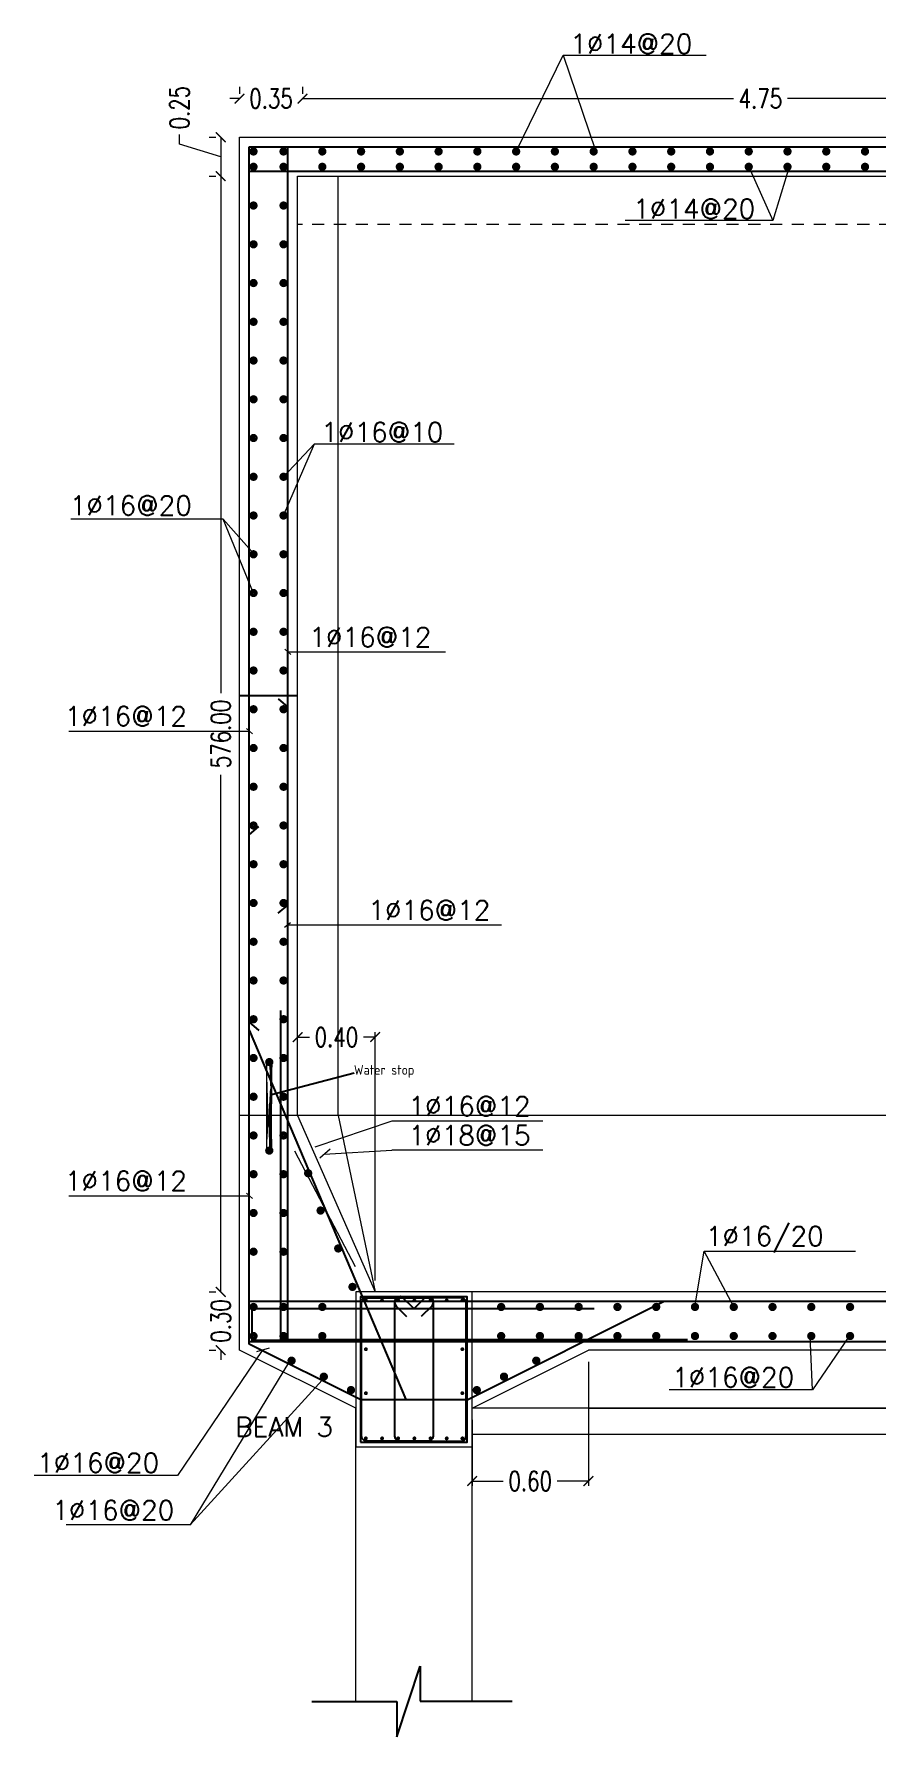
# Model space of a CAD drawing. Extents: x 166525 to 167198, y 178739 to 179747.
# Drawn here: x 166616.07 to 166624.77, y 179194.8 to 179212.38 of the extents above; entities that cross this region are included whole.
import ezdxf

# ---------------------------------------------------------------- set-up
doc = ezdxf.new("R2010")
doc.units = 0
doc.header["$MEASUREMENT"] = 0
for name, pattern in [('AUSGEZOGEN', [0]), ('CENTER', [2, 1.25, -0.25, 0.25, -0.25]), ('HIDDEN2', [0.1875, 0.125, -0.0625])]:
    doc.linetypes.add(name, pattern=pattern)
doc.layers.get('0').update_dxf_attribs({"linetype": 'CONTINUOUS'})
doc.layers.get('DEFPOINTS').update_dxf_attribs({"linetype": 'CONTINUOUS'})
for name, color, linetype, lineweight in [('BEAM', 6, 'CONTINUOUS', 13), ('hah', 41, 'CONTINUOUS', 9), ('LINE', 8, 'CONTINUOUS', 9)]:
    doc.layers.add(name, color=color, linetype=linetype, lineweight=lineweight)
for name, color, linetype in [('BEAM-DIM', 4, 'CONTINUOUS'), ('BEAM-REIN', 2, 'CONTINUOUS'), ('EBENE0', 7, 'AUSGEZOGEN'), ('FRAM-REIN', 2, 'CONTINUOUS'), ('LAYER40', 7, 'AUSGEZOGEN'), ('outdim', 42, 'CONTINUOUS'), ('REBARS', 2, 'CONTINUOUS'), ('TEXTE', 7, 'AUSGEZOGEN')]:
    doc.layers.add(name, color=color, linetype=linetype)
doc.styles.add('DIM', font='simplex.shx', dxfattribs={"width": 0.75})
doc.styles.add('ISO8', font='iso8')
doc.styles.add('ROMANS', font='romans.shx')
doc.dimstyles.new('MUTASIM', dxfattribs={"dimscale": 0.9995, "dimtxt": 0.2, "dimasz": 0.1, "dimexe": 0.05, "dimexo": 0.12, "dimgap": 0.05, "dimtad": 0, "dimzin": 0, "dimdsep": 46, "dimtxsty": 'DIM', "dimblk": 'ARCHTICK', "dimcen": 0.09, "dimclrd": 35, "dimclre": 33, "dimclrt": 256, "dimazin": 0, "dimtfac": 1, "dimtofl": 0, "dimtmove": 1, "dimatfit": 3, "dimfxl": 0.18, "dimtolj": 1, "dimtzin": 0, "dimlwd": 13, "dimlwe": 9, "dimarcsym": 0})

# ---------------------------------------------------------------- blocks, each defined once
blk = doc.blocks.new('new block')
at = {"layer": 'FRAM-REIN', "const_width": 8.4}
blk.add_lwpolyline([(-3.4, 2.5, -1), (3.4, -2.5, -1)], format="xyb", close=True, dxfattribs=at)
blk = doc.blocks.new('_ARCHTICK')
at = {"color": 0, "linetype": 'ByBlock', "const_width": 0.15}
blk.add_lwpolyline([(-0.5, -0.5), (0.5, 0.5)], dxfattribs=at)
blk = doc.blocks.new('*D1009')
at = {"layer": 'BEAM', "color": 33, "lineweight": 9, "transparency": 16777216}
for p, q in [((166618.79, 179201.33), (166618.79, 179202.071)), ((166619.59, 179199.51), (166619.59, 179202.071))]:
    blk.add_line(p, q, dxfattribs=at)
at = {"layer": 'BEAM', "color": 35, "lineweight": 13, "transparency": 16777216}
for p, q in [((166618.79, 179202.021), (166618.911, 179202.021)), ((166619.59, 179202.021), (166619.468, 179202.021))]:
    blk.add_line(p, q, dxfattribs=at)
at = {"layer": 'DEFPOINTS', "color": 0, "transparency": 16777216}
for p in [(166619.59, 179202.021), (166618.79, 179201.21), (166619.59, 179199.39)]:
    blk.add_point(p, dxfattribs=at)
at = {"layer": 'BEAM', "color": 35, "lineweight": 13, "transparency": 16777216, "xscale": 0.09995000000000001, "yscale": 0.09995000000000001, "zscale": 0.09995000000000001, "rotation": 180}
blk.add_blockref('_ARCHTICK', (166618.79, 179202.021), dxfattribs=at)
at = {"layer": 'BEAM', "color": 35, "lineweight": 13, "transparency": 16777216, "xscale": 0.09995000000000001, "yscale": 0.09995000000000001, "zscale": 0.09995000000000001}
blk.add_blockref('_ARCHTICK', (166619.59, 179202.021), dxfattribs=at)
at = {"layer": 'BEAM', "transparency": 16777216, "insert": (166619.19, 179202.021), "char_height": 0.1999, "attachment_point": 5, "style": 'DIM'}
blk.add_mtext('\\A1;0.40', dxfattribs=at)
blk = doc.blocks.new('*D1010')
at = {"layer": 'BEAM', "color": 33, "lineweight": 9, "transparency": 16777216}
for p, q in [((166617.876, 179210.91), (166617.946, 179210.91)), ((166617.876, 179199.39), (166617.946, 179199.39))]:
    blk.add_line(p, q, dxfattribs=at)
at = {"layer": 'BEAM', "color": 35, "lineweight": 13, "transparency": 16777216}
for p, q in [((166617.996, 179210.91), (166617.996, 179205.571)), ((166617.996, 179199.39), (166617.996, 179204.729))]:
    blk.add_line(p, q, dxfattribs=at)
at = {"layer": 'DEFPOINTS', "color": 0, "transparency": 16777216}
for p in [(166617.996, 179210.91), (166617.996, 179199.39), (166617.996, 179199.39)]:
    blk.add_point(p, dxfattribs=at)
at = {"layer": 'BEAM', "color": 35, "lineweight": 13, "transparency": 16777216, "xscale": 0.09995000000000001, "yscale": 0.09995000000000001, "zscale": 0.09995000000000001}
for p, rotation in [((166617.996, 179210.91), 90), ((166617.996, 179199.39), 270)]:
    blk.add_blockref('_ARCHTICK', p, dxfattribs=dict(at, rotation=rotation))
at = {"layer": 'BEAM', "transparency": 16777216, "insert": (166617.996, 179205.15), "char_height": 0.1999, "attachment_point": 5, "rotation": 90, "style": 'DIM'}
blk.add_mtext('\\A1;576.00', dxfattribs=at)
blk = doc.blocks.new('*D1011')
at = {"layer": 'BEAM', "color": 35, "lineweight": 13, "transparency": 16777216}
for p, q in [((166617.571, 179211.238), (166617.571, 179211.338)), ((166617.996, 179211.31), (166617.996, 179210.91)), ((166617.996, 179211.11), (166617.571, 179211.238))]:
    blk.add_line(p, q, dxfattribs=at)
at = {"layer": 'BEAM', "color": 33, "lineweight": 9, "transparency": 16777216}
for p, q in [((166617.876, 179211.31), (166617.946, 179211.31)), ((166617.876, 179210.91), (166617.946, 179210.91))]:
    blk.add_line(p, q, dxfattribs=at)
at = {"layer": 'DEFPOINTS', "color": 0, "transparency": 16777216}
for p in [(166617.996, 179211.31), (166617.996, 179210.91), (166617.996, 179210.91)]:
    blk.add_point(p, dxfattribs=at)
at = {"layer": 'BEAM', "color": 35, "lineweight": 13, "transparency": 16777216, "xscale": 0.09995000000000001, "yscale": 0.09995000000000001, "zscale": 0.09995000000000001}
for p, rotation in [((166617.996, 179211.31), 90), ((166617.996, 179210.91), 270)]:
    blk.add_blockref('_ARCHTICK', p, dxfattribs=dict(at, rotation=rotation))
at = {"layer": 'BEAM', "transparency": 16777216, "insert": (166617.571, 179211.616), "char_height": 0.1999, "attachment_point": 5, "rotation": 90, "style": 'DIM'}
blk.add_mtext('\\A1;0.25', dxfattribs=at)
blk = doc.blocks.new('*D1012')
at = {"layer": 'BEAM', "color": 33, "lineweight": 9, "transparency": 16777216}
for p, q in [((166617.876, 179199.39), (166617.946, 179199.39)), ((166617.876, 179198.79), (166617.946, 179198.79))]:
    blk.add_line(p, q, dxfattribs=at)
at = {"layer": 'BEAM', "color": 35, "lineweight": 13, "transparency": 16777216}
for p, q in [((166617.996, 179199.39), (166617.996, 179199.49)), ((166617.996, 179198.79), (166617.996, 179198.69))]:
    blk.add_line(p, q, dxfattribs=at)
at = {"layer": 'DEFPOINTS', "color": 0, "transparency": 16777216}
for p in [(166617.996, 179199.39), (166617.996, 179198.79), (166617.996, 179198.79)]:
    blk.add_point(p, dxfattribs=at)
at = {"layer": 'BEAM', "color": 35, "lineweight": 13, "transparency": 16777216, "xscale": 0.09995000000000001, "yscale": 0.09995000000000001, "zscale": 0.09995000000000001}
for p, rotation in [((166617.996, 179199.39), 270), ((166617.996, 179198.79), 90)]:
    blk.add_blockref('_ARCHTICK', p, dxfattribs=dict(at, rotation=rotation))
at = {"layer": 'BEAM', "transparency": 16777216, "insert": (166617.996, 179199.09), "char_height": 0.1999, "attachment_point": 5, "rotation": 90, "style": 'DIM'}
blk.add_mtext('\\A1;0.30', dxfattribs=at)
blk = doc.blocks.new('*D1020')
at = {"layer": 'BEAM', "color": 33, "lineweight": 9, "transparency": 16777216}
for p, q in [((166618.19, 179211.83), (166618.19, 179211.76)), ((166618.84, 179211.83), (166618.84, 179211.76))]:
    blk.add_line(p, q, dxfattribs=at)
at = {"layer": 'BEAM', "color": 35, "lineweight": 13, "transparency": 16777216}
for p, q in [((166618.19, 179211.71), (166618.09, 179211.71)), ((166618.84, 179211.71), (166618.94, 179211.71))]:
    blk.add_line(p, q, dxfattribs=at)
at = {"layer": 'DEFPOINTS', "color": 0, "transparency": 16777216}
for p in [(166618.19, 179211.71), (166618.84, 179211.71), (166618.84, 179211.71)]:
    blk.add_point(p, dxfattribs=at)
at = {"layer": 'BEAM', "color": 35, "lineweight": 13, "transparency": 16777216, "xscale": 0.09995000000000001, "yscale": 0.09995000000000001, "zscale": 0.09995000000000001}
blk.add_blockref('_ARCHTICK', (166618.19, 179211.71), dxfattribs=at)
at = {"layer": 'BEAM', "color": 35, "lineweight": 13, "transparency": 16777216, "xscale": 0.09995000000000001, "yscale": 0.09995000000000001, "zscale": 0.09995000000000001, "rotation": 180}
blk.add_blockref('_ARCHTICK', (166618.84, 179211.71), dxfattribs=at)
at = {"layer": 'BEAM', "transparency": 16777216, "insert": (166618.515, 179211.71), "char_height": 0.1999, "attachment_point": 5, "style": 'DIM'}
blk.add_mtext('\\A1;0.35', dxfattribs=at)
blk = doc.blocks.new('*D1021')
at = {"layer": 'BEAM', "color": 33, "lineweight": 9, "transparency": 16777216}
for p, q in [((166618.84, 179211.83), (166618.84, 179211.76)), ((166628.29, 179211.83), (166628.29, 179211.76))]:
    blk.add_line(p, q, dxfattribs=at)
at = {"layer": 'BEAM', "color": 35, "lineweight": 13, "transparency": 16777216}
for p, q in [((166618.84, 179211.71), (166623.286, 179211.71)), ((166628.29, 179211.71), (166623.843, 179211.71))]:
    blk.add_line(p, q, dxfattribs=at)
at = {"layer": 'DEFPOINTS', "color": 0, "transparency": 16777216}
for p in [(166618.84, 179211.71), (166628.29, 179211.71), (166628.29, 179211.71)]:
    blk.add_point(p, dxfattribs=at)
at = {"layer": 'BEAM', "color": 35, "lineweight": 13, "transparency": 16777216, "xscale": 0.09995000000000001, "yscale": 0.09995000000000001, "zscale": 0.09995000000000001, "rotation": 180}
blk.add_blockref('_ARCHTICK', (166618.84, 179211.71), dxfattribs=at)
at = {"layer": 'BEAM', "color": 35, "lineweight": 13, "transparency": 16777216, "xscale": 0.09995000000000001, "yscale": 0.09995000000000001, "zscale": 0.09995000000000001}
blk.add_blockref('_ARCHTICK', (166628.29, 179211.71), dxfattribs=at)
at = {"layer": 'BEAM', "transparency": 16777216, "insert": (166623.565, 179211.71), "char_height": 0.1999, "attachment_point": 5, "style": 'DIM'}
blk.add_mtext('\\A1;4.75', dxfattribs=at)
blk = doc.blocks.new('*D1025')
at = {"layer": 'BEAM', "color": 33, "lineweight": 9, "transparency": 16777216}
for p, q in [((166621.79, 179198.67), (166621.79, 179197.388)), ((166620.59, 179198.07), (166620.59, 179197.388))]:
    blk.add_line(p, q, dxfattribs=at)
at = {"layer": 'BEAM', "color": 35, "lineweight": 13, "transparency": 16777216}
for p, q in [((166620.59, 179197.438), (166620.911, 179197.438)), ((166621.79, 179197.438), (166621.468, 179197.438))]:
    blk.add_line(p, q, dxfattribs=at)
at = {"layer": 'DEFPOINTS', "color": 0, "transparency": 16777216}
for p in [(166621.79, 179198.79), (166620.59, 179198.19), (166621.79, 179197.438)]:
    blk.add_point(p, dxfattribs=at)
at = {"layer": 'BEAM', "color": 35, "lineweight": 13, "transparency": 16777216, "xscale": 0.09995000000000001, "yscale": 0.09995000000000001, "zscale": 0.09995000000000001, "rotation": 180}
blk.add_blockref('_ARCHTICK', (166620.59, 179197.438), dxfattribs=at)
at = {"layer": 'BEAM', "color": 35, "lineweight": 13, "transparency": 16777216, "xscale": 0.09995000000000001, "yscale": 0.09995000000000001, "zscale": 0.09995000000000001}
blk.add_blockref('_ARCHTICK', (166621.79, 179197.438), dxfattribs=at)
at = {"layer": 'BEAM', "transparency": 16777216, "insert": (166621.19, 179197.438), "char_height": 0.1999, "attachment_point": 5, "style": 'DIM'}
blk.add_mtext('\\A1;0.60', dxfattribs=at)

msp = doc.modelspace()

# ---------------------------------------------------------------- hatches: boundary and pattern name
h = msp.add_hatch(color=2)
edge = h.paths.add_edge_path()
edge.add_arc((166618.49732, 179201.7633), 0.04314, 180, 540, ccw=False)
h = msp.add_hatch(color=2)
edge = h.paths.add_edge_path()
edge.add_arc((166618.49732, 179200.84937), 0.04314, 180, 540, ccw=False)
at = {"layer": 'hah', "linetype": 'CENTER', "ltscale": 2}
h = msp.add_hatch(dxfattribs=at)
h.set_pattern_fill('PLASTI', color=2, scale=0.05, style=0)
h.set_pattern_definition([(180, (167098.144346, 179497.186354), (0, 0.0125), []), (180, (167098.144346, 179497.187916), (0, 0.0125), []), (180, (167098.144346, 179497.189479), (0, 0.0125), []), (180, (167098.144346, 179497.194166), (0, 0.0125), [])])
edge = h.paths.add_edge_path()
edge.add_line((166618.49794, 179201.79326), (166618.49794, 179201.73062))
edge.add_line((166618.46679, 179201.76547), (166618.52929, 179201.76547))
edge.add_line((166618.52111, 179200.85901), (166618.52111, 179201.75559))
edge.add_line((166618.47111, 179200.85901), (166618.47111, 179201.75559))
edge.add_line((166618.49794, 179200.87933), (166618.49794, 179200.81669))
edge.add_line((166618.46679, 179200.85154), (166618.52929, 179200.85154))

# ---------------------------------------------------------------- linework, layer by layer
at = {"layer": 'BEAM'}
for p, q in [((166618.18961, 179211.31027), (166639.38961, 179211.31027)), ((166618.18961, 179198.79027), (166618.18961, 179211.31027)), ((166618.78961, 179210.91027), (166628.28961, 179210.91027)), ((166618.78961, 179201.21023), (166618.78961, 179210.91027)), ((166619.20961, 179201.21023), (166619.20961, 179210.91027)), ((166618.78961, 179201.21023), (166619.58961, 179199.39027)), ((166628.28961, 179199.39027), (166619.38961, 179199.39027)), ((166619.38961, 179198.19027), (166618.18961, 179198.79027)), ((166620.58961, 179198.19027), (166621.78961, 179198.79027)), ((166626.98961, 179198.79027), (166621.78961, 179198.79027)), ((166619.38961, 179195.16207), (166619.38961, 179198.19027)), ((166620.58961, 179195.1645), (166620.58961, 179198.19027)), ((166628.18961, 179198.19027), (166620.58961, 179198.19027))]:
    msp.add_line(p, q, dxfattribs=at)
at = {"layer": 'BEAM', "linetype": 'HIDDEN2'}
msp.add_line((166628.28961, 179210.41027), (166618.78961, 179210.41027), dxfattribs=at)
at = {"layer": 'BEAM', "color": 2, "linetype": 'Continuous'}
for p, q in [((166639.38961, 179201.21023), (166618.18961, 179201.21023)), ((166619.20961, 179201.21023), (166618.78961, 179201.21023)), ((166619.20961, 179201.21023), (166619.58961, 179199.39027))]:
    msp.add_line(p, q, dxfattribs=at)
at = {"layer": 'BEAM'}
msp.add_lwpolyline([(166619.38961, 179197.79027), (166620.58961, 179197.79027), (166620.58961, 179199.39027), (166619.38961, 179199.39027)], close=True, dxfattribs=at)
msp.add_lwpolyline([(166619.38961, 179197.79027), (166620.58961, 179197.79027), (166620.58961, 179199.39027), (166619.38961, 179199.39027)], close=True, dxfattribs=at)
msp.add_lwpolyline([(166619.38961, 179197.79027), (166620.58961, 179197.79027), (166620.58961, 179199.39027), (166619.38961, 179199.39027)], close=True, dxfattribs=at)
for points in [[(166621.78961, 179198.19027), (166628.18961, 179198.19027)], [(166620.58961, 179197.9219), (166628.18961, 179197.9219)]]:
    msp.add_lwpolyline(points, dxfattribs=at)
at = {"layer": 'BEAM-REIN', "const_width": 0.019}
for points in [[(166619.48367, 179199.30188, 1), (166619.50467, 179199.30188, 1)], [(166619.65047, 179199.30188, 1), (166619.67147, 179199.30188, 1)], [(166619.81727, 179199.30188, 1), (166619.83827, 179199.30188, 1)], [(166619.98407, 179199.30188, 1), (166620.00507, 179199.30188, 1)], [(166620.15087, 179199.30188, 1), (166620.17187, 179199.30188, 1)], [(166620.31767, 179199.30188, 1), (166620.33867, 179199.30188, 1)], [(166620.47921, 179199.30188, 1), (166620.50021, 179199.30188, 1)], [(166619.48367, 179198.79883, 1), (166619.50467, 179198.79883, 1)], [(166620.47921, 179198.79883, 1), (166620.50021, 179198.79883, 1)], [(166619.48367, 179198.34462, 1), (166619.50467, 179198.34462, 1)], [(166620.47921, 179198.34462, 1), (166620.50021, 179198.34462, 1)], [(166619.48367, 179197.87868, 1), (166619.50467, 179197.87868, 1)], [(166619.65047, 179197.87868, 1), (166619.67147, 179197.87868, 1)], [(166619.81727, 179197.87868, 1), (166619.83827, 179197.87868, 1)], [(166619.98407, 179197.87868, 1), (166620.00507, 179197.87868, 1)], [(166620.15087, 179197.87868, 1), (166620.17187, 179197.87868, 1)], [(166620.31767, 179197.87868, 1), (166620.33867, 179197.87868, 1)], [(166620.47921, 179197.87868, 1), (166620.50021, 179197.87868, 1)]]:
    msp.add_lwpolyline(points, format="xyb", close=True, dxfattribs=at)
at = {"layer": 'EBENE0', "color": 8, "linetype": 'AUSGEZOGEN'}
for p, q in [((166619.81488, 179194.79631), (166620.05284, 179195.52782)), ((166620.05284, 179195.52782), (166620.05284, 179195.1645)), ((166618.93624, 179195.16207), (166619.81488, 179195.16207)), ((166619.81488, 179195.16207), (166619.81488, 179194.79631)), ((166620.05284, 179195.1645), (166621.0047, 179195.1645))]:
    msp.add_line(p, q, dxfattribs=at)
at = {"layer": 'FRAM-REIN', "lineweight": 25}
for p, q in [((166618.28961, 179211.21027), (166639.28961, 179211.21027)), ((166618.28961, 179198.85207), (166618.28961, 179211.21027)), ((166618.68961, 179198.89027), (166618.68961, 179211.21027)), ((166618.28961, 179210.96027), (166639.28961, 179210.96027)), ((166618.59071, 179205.51319), (166618.68961, 179205.42771)), ((166618.28961, 179204.10938), (166618.38852, 179204.19486)), ((166618.59071, 179203.2989), (166618.68961, 179203.38438)), ((166618.28961, 179202.17528), (166618.38852, 179202.0898)), ((166618.613, 179202.29626), (166618.613, 179198.90078)), ((166618.28961, 179202.09187), (166619.90713, 179198.27971)), ((166639.28961, 179199.29027), (166618.28961, 179199.29027)), ((166621.84934, 179199.21567), (166618.31972, 179199.21567)), ((166618.31972, 179198.89027), (166618.31972, 179199.21567)), ((166620.54489, 179198.27971), (166622.56601, 179199.29027)), ((166618.28961, 179198.87971), (166639.28961, 179198.87971)), ((166618.68961, 179198.89027), (166618.31972, 179198.89027)), ((166618.613, 179198.90078), (166622.81277, 179198.90078)), ((166619.43434, 179198.27971), (166620.54489, 179198.27971)), ((166619.43434, 179198.27971), (166620.54489, 179198.27971)), ((166619.43434, 179198.27971), (166620.54489, 179198.27971))]:
    msp.add_line(p, q, dxfattribs=at)
at = {"layer": 'FRAM-REIN'}
msp.add_line((166619.43434, 179198.27971), (166618.28961, 179198.85207), dxfattribs=at)
at = {"layer": 'FRAM-REIN', "lineweight": 25}
msp.add_lwpolyline([(166619.43961, 179197.84027), (166620.53961, 179197.84027), (166620.53961, 179199.34027), (166619.43961, 179199.34027)], close=True, dxfattribs=at)
at = {"layer": 'hah', "color": 2, "linetype": 'CENTER', "ltscale": 2}
for p, q in [((166618.47111, 179200.85901), (166618.47111, 179201.75559)), ((166618.52111, 179200.85901), (166618.52111, 179201.75559))]:
    msp.add_line(p, q, dxfattribs=at)
at = {"layer": 'LAYER40', "color": 1, "linetype": 'AUSGEZOGEN'}
msp.add_line((166618.52111, 179201.42817), (166619.3733, 179201.65278), dxfattribs=at)
at = {"layer": 'LINE', "linetype": 'Continuous'}
for p, q in [((166621.04449, 179211.16391), (166621.53135, 179212.15695)), ((166621.53135, 179212.15695), (166623.00362, 179212.15695)), ((166621.53135, 179212.15695), (166621.86392, 179211.17254)), ((166623.44449, 179211.00547), (166623.69298, 179210.45248)), ((166623.86392, 179211.01411), (166623.69298, 179210.45248)), ((166623.69298, 179210.45248), (166622.16948, 179210.45248)), ((166618.64449, 179207.80547), (166618.96284, 179208.1473)), ((166618.64449, 179207.40547), (166618.96284, 179208.1473)), ((166618.96284, 179208.1473), (166620.40556, 179208.1473)), ((166618.02207, 179207.36673), (166616.44943, 179207.36673)), ((166618.34042, 179207.00547), (166618.02207, 179207.36673)), ((166618.33445, 179206.60547), (166618.02207, 179207.36673)), ((166618.65869, 179206.02503), (166618.72054, 179205.97025)), ((166618.68961, 179205.99764), (166620.3148, 179205.99764)), ((166616.43056, 179205.1805), (166618.28961, 179205.1805)), ((166618.26228, 179205.20638), (166618.32414, 179205.1516)), ((166618.7168, 179203.19925), (166618.65286, 179203.15239)), ((166620.89474, 179203.17817), (166618.68961, 179203.17817)), ((166619.76084, 179201.15439), (166618.96576, 179200.88434)), ((166621.32044, 179201.15439), (166619.76084, 179201.15439)), ((166618.75631, 179200.84749), (166619.38388, 179199.65335)), ((166619.01976, 179200.77619), (166619.12567, 179200.86772)), ((166619.06267, 179200.8131), (166619.76084, 179200.85398)), ((166621.32044, 179200.85398), (166619.76084, 179200.85398)), ((166618.26228, 179200.40861), (166618.32414, 179200.35382)), ((166616.43056, 179200.38273), (166618.28961, 179200.38273)), ((166622.88988, 179199.23527), (166622.98536, 179199.81261)), ((166622.98536, 179199.81261), (166624.54496, 179199.81261)), ((166623.28988, 179199.23527), (166622.98536, 179199.81261)), ((166618.36807, 179198.77705), (166618.49941, 179198.81178)), ((166624.10174, 179198.3781), (166624.07941, 179198.93517)), ((166624.47941, 179198.93517), (166624.10174, 179198.3781)), ((166618.42378, 179198.78499), (166617.54995, 179197.49608)), ((166618.70648, 179198.67568), (166617.68157, 179196.98765)), ((166619.08077, 179198.52033), (166617.68157, 179196.98765)), ((166624.10174, 179198.3781), (166622.62224, 179198.3781)), ((166617.54995, 179197.49608), (166616.07045, 179197.49608)), ((166617.68157, 179196.98765), (166616.40043, 179196.98765))]:
    msp.add_line(p, q, dxfattribs=at)
at = {"layer": 'outdim'}
msp.add_line((166618.18961, 179205.54603), (166618.78961, 179205.54603), dxfattribs=at)
at = {"layer": 'REBARS'}
for points in [[(166619.99442, 179199.22251, 0), (166620.10219, 179199.33027, 0), (166620.12819, 179199.34418, 0), (166620.15754, 179199.34129, 0), (166620.18034, 179199.32258, 0), (166620.1889, 179199.29435, 0), (166620.1889, 179197.90107, 0), (166620.1821, 179197.87567, 0), (166620.1635, 179197.85708, 0), (166620.1381, 179197.85027, 0), (166619.50041, 179197.85027, 0), (166619.47501, 179197.85708, 0), (166619.45642, 179197.87567, 0), (166619.44961, 179197.90107, 0), (166619.44961, 179199.27947, 0), (166619.45642, 179199.30487, 0), (166619.47501, 179199.32346, 0), (166619.50041, 179199.33027, 0), (166620.1381, 179199.33027, 0), (166620.17402, 179199.31539, 0), (166620.1889, 179199.27947, 0), (166620.17402, 179199.24355, 0), (166620.06626, 179199.13579, 0)], [(166619.9848, 179199.22251, 0), (166619.87704, 179199.33027, 0), (166619.85104, 179199.34418, 0), (166619.82169, 179199.34129, 0), (166619.79889, 179199.32258, 0), (166619.79033, 179199.29435, 0), (166619.79033, 179197.90107, 0), (166619.79713, 179197.87567, 0), (166619.81573, 179197.85708, 0), (166619.84113, 179197.85027, 0), (166620.47881, 179197.85027, 0), (166620.50421, 179197.85708, 0), (166620.52281, 179197.87567, 0), (166620.52961, 179197.90107, 0), (166620.52961, 179199.27947, 0), (166620.52281, 179199.30487, 0), (166620.50421, 179199.32346, 0), (166620.47881, 179199.33027, 0), (166619.84113, 179199.33027, 0), (166619.8052, 179199.31539, 0), (166619.79033, 179199.27947, 0), (166619.8052, 179199.24355, 0), (166619.91297, 179199.13579, 0)]]:
    msp.add_polyline3d(points, dxfattribs=at)

# ---------------------------------------------------------------- block references
at = {"layer": 'BEAM'}
for p, xscale, yscale, zscale, rotation in [((166618.33445, 179211.16391), -0.005062500007562916, 0.005062499985797331, 0.005062500829808414, 167.0997860701086), ((166618.64449, 179211.16391), -0.005062500007562916, 0.005062499985797331, 0.005062500829808414, 167.0997860701086), ((166619.04449, 179211.16391), -0.005062500007562916, 0.005062499985797331, 0.005062500829808414, 167.0997860701086), ((166619.44449, 179211.16391), -0.005062500007562916, 0.005062499985797331, 0.005062500829808414, 167.0997860701086), ((166619.84449, 179211.16391), -0.005062500007562916, 0.005062499985797331, 0.005062500829808414, 167.0997860701086), ((166620.24449, 179211.16391), -0.005062500007562916, 0.005062499985797331, 0.005062500829808414, 167.0997860701086), ((166620.64449, 179211.16391), -0.005062500007562916, 0.005062499985797331, 0.005062500829808414, 167.0997860701086), ((166621.04449, 179211.16391), -0.005062500007562916, 0.005062499985797331, 0.005062500829808414, 167.0997860701086), ((166621.44449, 179211.16391), -0.005062500007562916, 0.005062499985797331, 0.005062500829808414, 167.0997860701086), ((166621.84449, 179211.16391), -0.005062500007562916, 0.005062499985797331, 0.005062500829808414, 167.0997860701086), ((166622.24449, 179211.16391), -0.005062500007562916, 0.005062499985797331, 0.005062500829808414, 167.0997860701086), ((166622.64449, 179211.16391), -0.005062500007562916, 0.005062499985797331, 0.005062500829808414, 167.0997860701086), ((166623.04449, 179211.16391), -0.005062500007562916, 0.005062499985797331, 0.005062500829808414, 167.0997860701086), ((166623.44449, 179211.16391), -0.005062500007562916, 0.005062499985797331, 0.005062500829808414, 167.0997860701086), ((166623.84449, 179211.16391), -0.005062500007562916, 0.005062499985797331, 0.005062500829808414, 167.0997860701086), ((166624.24449, 179211.16391), -0.005062500007562916, 0.005062499985797331, 0.005062500829808414, 167.0997860701086), ((166624.64449, 179211.16391), -0.005062500007562916, 0.005062499985797331, 0.005062500829808414, 167.0997860701086), ((166618.33445, 179211.00547), -0.005062500007562916, 0.005062499985797331, 0.005062500829808414, 167.0997860701086), ((166618.64449, 179211.00547), -0.005062500007562916, 0.005062499985797331, 0.005062500829808414, 167.0997860701086), ((166619.04449, 179211.00547), -0.005062500007562916, 0.005062499985797331, 0.005062500829808414, 167.0997860701086), ((166619.44449, 179211.00547), -0.005062500007562916, 0.005062499985797331, 0.005062500829808414, 167.0997860701086), ((166619.84449, 179211.00547), -0.005062500007562916, 0.005062499985797331, 0.005062500829808414, 167.0997860701086), ((166620.24449, 179211.00547), -0.005062500007562916, 0.005062499985797331, 0.005062500829808414, 167.0997860701086), ((166620.64449, 179211.00547), -0.005062500007562916, 0.005062499985797331, 0.005062500829808414, 167.0997860701086), ((166621.04449, 179211.00547), -0.005062500007562916, 0.005062499985797331, 0.005062500829808414, 167.0997860701086), ((166621.44449, 179211.00547), -0.005062500007562916, 0.005062499985797331, 0.005062500829808414, 167.0997860701086), ((166621.84449, 179211.00547), -0.005062500007562916, 0.005062499985797331, 0.005062500829808414, 167.0997860701086), ((166622.24449, 179211.00547), -0.005062500007562916, 0.005062499985797331, 0.005062500829808414, 167.0997860701086), ((166622.64449, 179211.00547), -0.005062500007562916, 0.005062499985797331, 0.005062500829808414, 167.0997860701086), ((166623.04449, 179211.00547), -0.005062500007562916, 0.005062499985797331, 0.005062500829808414, 167.0997860701086), ((166623.44449, 179211.00547), -0.005062500007562916, 0.005062499985797331, 0.005062500829808414, 167.0997860701086), ((166623.84449, 179211.00547), -0.005062500007562916, 0.005062499985797331, 0.005062500829808414, 167.0997860701086), ((166624.24449, 179211.00547), -0.005062500007562916, 0.005062499985797331, 0.005062500829808414, 167.0997860701086), ((166624.64449, 179211.00547), -0.005062500007562916, 0.005062499985797331, 0.005062500829808414, 167.0997860701086), ((166618.33445, 179210.60547), -0.005062500007562916, 0.005062499985797331, 0.005062500829808414, 167.0997860701086), ((166618.64449, 179210.60547), -0.005062500007562916, 0.005062499985797331, 0.005062500829808414, 167.0997860701086), ((166618.33445, 179210.20547), -0.005062500007562916, 0.005062499985797331, 0.005062500829808414, 167.0997860701086), ((166618.64449, 179210.20547), -0.005062500007562916, 0.005062499985797331, 0.005062500829808414, 167.0997860701086), ((166618.33445, 179209.80547), -0.005062500007562916, 0.005062499985797331, 0.005062500829808414, 167.0997860701086), ((166618.64449, 179209.80547), -0.005062500007562916, 0.005062499985797331, 0.005062500829808414, 167.0997860701086), ((166618.33445, 179209.40547), -0.005062500007562916, 0.005062499985797331, 0.005062500829808414, 167.0997860701086), ((166618.64449, 179209.40547), -0.005062500007562916, 0.005062499985797331, 0.005062500829808414, 167.0997860701086), ((166618.33445, 179209.00547), -0.005062500007562916, 0.005062499985797331, 0.005062500829808414, 167.0997860701086), ((166618.64449, 179209.00547), -0.005062500007562916, 0.005062499985797331, 0.005062500829808414, 167.0997860701086), ((166618.33445, 179208.60547), -0.005062500007562916, 0.005062499985797331, 0.005062500829808414, 167.0997860701086), ((166618.64449, 179208.60547), -0.005062500007562916, 0.005062499985797331, 0.005062500829808414, 167.0997860701086), ((166618.33445, 179208.20547), -0.005062500007562916, 0.005062499985797331, 0.005062500829808414, 167.0997860701086), ((166618.64449, 179208.20547), -0.005062500007562916, 0.005062499985797331, 0.005062500829808414, 167.0997860701086), ((166618.33445, 179207.80547), -0.005062500007562916, 0.005062499985797331, 0.005062500829808414, 167.0997860701086), ((166618.64449, 179207.80547), -0.005062500007562916, 0.005062499985797331, 0.005062500829808414, 167.0997860701086), ((166618.33445, 179207.40547), -0.005062500007562916, 0.005062499985797331, 0.005062500829808414, 167.0997860701086), ((166618.64449, 179207.40547), -0.005062500007562916, 0.005062499985797331, 0.005062500829808414, 167.0997860701086), ((166618.33445, 179207.00547), -0.005062500007562916, 0.005062499985797331, 0.005062500829808414, 167.0997860701086), ((166618.64449, 179207.00547), -0.005062500007562916, 0.005062499985797331, 0.005062500829808414, 167.0997860701086), ((166618.33445, 179206.60547), -0.005062500007562916, 0.005062499985797331, 0.005062500829808414, 167.0997860701086), ((166618.64449, 179206.60547), -0.005062500007562916, 0.005062499985797331, 0.005062500829808414, 167.0997860701086), ((166618.33445, 179206.20547), -0.005062500007562916, 0.005062499985797331, 0.005062500829808414, 167.0997860701086), ((166618.64449, 179206.20547), -0.005062500007562916, 0.005062499985797331, 0.005062500829808414, 167.0997860701086), ((166618.33445, 179205.80547), -0.005062500007562916, 0.005062499985797331, 0.005062500829808414, 167.0997860701086), ((166618.64449, 179205.80547), -0.005062500007562916, 0.005062499985797331, 0.005062500829808414, 167.0997860701086), ((166618.33445, 179205.40547), -0.005062500007562916, 0.005062499985797331, 0.005062500829808414, 167.0997860701086), ((166618.64449, 179205.40547), -0.005062500007562916, 0.005062499985797331, 0.005062500829808414, 167.0997860701086), ((166618.33445, 179205.00547), -0.005062500007562916, 0.005062499985797331, 0.005062500829808414, 167.0997860701086), ((166618.64449, 179205.00547), -0.005062500007562916, 0.005062499985797331, 0.005062500829808414, 167.0997860701086), ((166618.33445, 179204.60547), -0.005062500007562916, 0.005062499985797331, 0.005062500829808414, 167.0997860701086), ((166618.64449, 179204.60547), -0.005062500007562916, 0.005062499985797331, 0.005062500829808414, 167.0997860701086), ((166618.33445, 179204.20547), -0.005062500007562916, 0.005062499985797331, 0.005062500829808414, 167.0997860701086), ((166618.64449, 179204.20547), -0.005062500007562916, 0.005062499985797331, 0.005062500829808414, 167.0997860701086), ((166618.33445, 179203.80547), -0.005062500007562916, 0.005062499985797331, 0.005062500829808414, 167.0997860701086), ((166618.64449, 179203.80547), -0.005062500007562916, 0.005062499985797331, 0.005062500829808414, 167.0997860701086), ((166618.33445, 179203.40547), -0.005062500007562916, 0.005062499985797331, 0.005062500829808414, 167.0997860701086), ((166618.64449, 179203.40547), -0.005062500007562916, 0.005062499985797331, 0.005062500829808414, 167.0997860701086), ((166618.33445, 179203.00547), -0.005062500007562916, 0.005062499985797331, 0.005062500829808414, 167.0997860701086), ((166618.64449, 179203.00547), -0.005062500007562916, 0.005062499985797331, 0.005062500829808414, 167.0997860701086), ((166618.33445, 179202.60547), -0.005062500007562916, 0.005062499985797331, 0.005062500829808414, 167.0997860701086), ((166618.64449, 179202.60547), -0.005062500007562916, 0.005062499985797331, 0.005062500829808414, 167.0997860701086), ((166618.33445, 179202.20547), -0.005062500007562916, 0.005062499985797331, 0.005062500829808414, 167.0997860701086), ((166618.64449, 179202.20547), -0.005062500007562916, 0.005062499985797331, 0.005062500829808414, 167.0997860701086), ((166618.33445, 179201.80547), -0.005062500007562916, 0.005062499985797331, 0.005062500829808414, 167.0997860701086), ((166618.64449, 179201.80547), -0.005062500007562916, 0.005062499985797331, 0.005062500829808414, 167.0997860701086), ((166618.33445, 179201.40547), -0.005062500007562916, 0.005062499985797331, 0.005062500829808414, 167.0997860701086), ((166618.64449, 179201.40547), -0.005062500007562916, 0.005062499985797331, 0.005062500829808414, 167.0997860701086), ((166618.33445, 179201.00547), -0.005062500007562916, 0.005062499985797331, 0.005062500829808414, 167.0997860701086), ((166618.64449, 179201.00547), -0.005062500007562916, 0.005062499985797331, 0.005062500829808414, 167.0997860701086), ((166618.33445, 179200.60547), -0.005062500007562916, 0.005062499985797331, 0.005062500829808414, 167.0997860701086), ((166618.64449, 179200.60547), -0.005062500007562916, 0.005062499985797331, 0.005062500829808414, 167.0997860701086), ((166618.89873, 179200.61551), -0.005062500007562916, 0.005062499985797331, 0.005062500829808414, 167.0997860701086), ((166618.33445, 179200.20547), -0.005062500007562916, 0.005062499985797331, 0.005062500829808414, 167.0997860701086), ((166618.64449, 179200.20547), -0.005062500007562916, 0.005062499985797331, 0.005062500829808414, 167.0997860701086), ((166619.02703, 179200.23062), -0.005062500007562916, 0.005062499985797331, 0.005062500829808414, 167.0997860701086), ((166618.33445, 179199.80547), -0.005062500007562916, 0.005062499985797331, 0.005062500829808414, 167.0997860701086), ((166618.64449, 179199.80547), -0.005062500007562916, 0.005062499985797331, 0.005062500829808414, 167.0997860701086), ((166619.2088, 179199.8395), -0.005062500007562916, 0.005062499985797331, 0.005062500829808414, 167.0997860701086), ((166619.35599, 179199.44202), -0.005062500007562916, 0.005062499985797331, 0.005062500829808414, 167.0997860701086), ((166618.33445, 179199.23527), -0.005062500007562916, 0.005062499985797331, 0.005062500829808414, 167.0997860701086), ((166618.64449, 179199.23527), -0.005062500007562916, 0.005062499985797331, 0.005062500829808414, 167.0997860701086), ((166619.04449, 179199.23527), -0.005062500007562916, 0.005062499985797331, 0.005062500829808414, 167.0997860701086), ((166620.88988, 179199.23527), -0.005062500007562916, 0.005062499985797331, 0.005062500829808414, 167.0997860701086), ((166621.28988, 179199.23527), -0.005062500007562916, 0.005062499985797331, 0.005062500829808414, 167.0997860701086), ((166621.68988, 179199.23527), -0.005062500007562916, 0.005062499985797331, 0.005062500829808414, 167.0997860701086), ((166622.08988, 179199.23527), -0.005062500007562916, 0.005062499985797331, 0.005062500829808414, 167.0997860701086), ((166622.48988, 179199.23527), -0.005062500007562916, 0.005062499985797331, 0.005062500829808414, 167.0997860701086), ((166622.88988, 179199.23527), -0.005062500007562916, 0.005062499985797331, 0.005062500829808414, 167.0997860701086), ((166623.28988, 179199.23527), -0.005062500007562916, 0.005062499985797331, 0.005062500829808414, 167.0997860701086), ((166623.68988, 179199.23527), -0.005062500007562916, 0.005062499985797331, 0.005062500829808414, 167.0997860701086), ((166624.08988, 179199.23527), -0.005062500007562916, 0.005062499985797331, 0.005062500829808414, 167.0997860701086), ((166624.48988, 179199.23527), -0.005062500007562916, 0.005062499985797331, 0.005062500829808414, 167.0997860701086), ((166618.33445, 179198.93517), -0.005062500007562916, 0.005062499985797331, 0.005062500829808414, 167.0997860701086), ((166618.64449, 179198.93517), -0.005062500007562916, 0.005062499985797331, 0.005062500829808414, 167.0997860701086), ((166619.04449, 179198.93517), -0.005062500007562916, 0.005062499985797331, 0.005062500829808414, 167.0997860701086), ((166620.88988, 179198.93517), -0.005062500007562916, 0.005062499985797331, 0.005062500829808414, 167.0997860701086), ((166621.28988, 179198.93517), -0.005062500007562916, 0.005062499985797331, 0.005062500829808414, 167.0997860701086), ((166621.68988, 179198.93517), -0.005062500007562916, 0.005062499985797331, 0.005062500829808414, 167.0997860701086), ((166622.08988, 179198.93517), -0.005062500007562916, 0.005062499985797331, 0.005062500829808414, 167.0997860701086), ((166622.48988, 179198.93517), -0.005062500007562916, 0.005062499985797331, 0.005062500829808414, 167.0997860701086), ((166622.88988, 179198.93517), -0.005062500007562916, 0.005062499985797331, 0.005062500829808414, 167.0997860701086), ((166623.28988, 179198.93517), -0.005062500007562916, 0.005062499985797331, 0.005062500829808414, 167.0997860701086), ((166623.68988, 179198.93517), -0.005062500007562916, 0.005062499985797331, 0.005062500829808414, 167.0997860701086), ((166624.08988, 179198.93517), -0.005062500007562916, 0.005062499985797331, 0.005062500829808414, 167.0997860701086), ((166624.48988, 179198.93517), -0.005062500007562916, 0.005062499985797331, 0.005062500829808414, 167.0997860701086), ((166618.72721, 179198.68042), 0.005062500007562916, 0.005062500007562916, 0.005062500007562916, 192.9002139298915), ((166621.25202, 179198.68042), -0.005062500007562916, 0.005062499985797331, 0.005062500829808414, 167.0997860701086), ((166619.06004, 179198.51559), 0.005062500007562916, 0.005062500007562916, 0.005062500007562916, 192.9002139298915), ((166620.91919, 179198.51559), -0.005062500007562916, 0.005062499985797331, 0.005062500829808414, 167.0997860701086), ((166619.34081, 179198.37699), 0.005062500007562916, 0.005062500007562916, 0.005062500007562916, 192.9002139298915), ((166620.63842, 179198.37699), -0.005062500007562916, 0.005062499985797331, 0.005062500829808414, 167.0997860701086)]:
    msp.add_blockref('new block', p, dxfattribs=dict(at, xscale=xscale, yscale=yscale, zscale=zscale, rotation=rotation))

# ---------------------------------------------------------------- texts
at = {"layer": 'BEAM-DIM', "style": 'ROMANS'}
for s, p in [('1%%C14@20', (166621.60272, 179212.17592)), ('1%%C14@20', (166622.25211, 179210.47146)), ('1%%C16@10', (166619.03421, 179208.16628)), ('1%%C16@20', (166616.43844, 179207.40894)), ('1%%C16@12', (166618.91028, 179206.05069)), ('1%%C16@12', (166616.38749, 179205.23355)), ('1%%C16@12', (166619.51877, 179203.23122)), ('1%%C16@12', (166619.93298, 179201.20744)), ('1%%C18@15', (166619.93298, 179200.90703)), ('1%%C16@12', (166616.38749, 179200.43578)), ('1%%C16/20', (166623.00139, 179199.86566)), ('1%%C16@20', (166622.65346, 179198.40861)), ('BEAM 3', (166618.14416, 179197.89734)), ('1%%C16@20', (166616.10167, 179197.52659)), ('1%%C16@20', (166616.25742, 179197.036))]:
    msp.add_text(s, height=0.2, dxfattribs=at).set_placement(p)
at = {"layer": 'TEXTE', "color": 1, "style": 'ISO8'}
msp.add_text('Water stop', height=0.1, dxfattribs=at).set_placement((166619.37041, 179201.63256))

# ---------------------------------------------------------------- dimensions: what is measured, and where the dimension line sits
at = {"layer": 'BEAM'}
for base, p1, p2, text, picture, middle in [((166617.99584, 179210.91027), (166617.99584, 179211.31027), (166617.99584, 179210.91027), '0.25', '*D1011', (166617.57105, 179211.38763)), ((166617.99584, 179198.79027), (166617.99584, 179199.39027), (166617.99584, 179198.79027), '0.30', '*D1012', (166617.99584, 179199.09027))]:
    dim = msp.add_linear_dim(base=base, p1=p1, p2=p2, angle=90, text=text, dimstyle='MUTASIM', override={"dimlfac": 50}, dxfattribs=at)
    dim.commit()
    dim.dimension.update_dxf_attribs({"geometry": picture, "text_midpoint": middle})
for base, p1, p2, text, picture, middle in [((166618.83961, 179211.71038), (166618.18961, 179211.71038), (166618.83961, 179211.71038), '0.35', '*D1020', (166618.51461, 179211.71038)), ((166628.28961, 179211.71038), (166618.83961, 179211.71038), (166628.28961, 179211.71038), '4.75', '*D1021', (166623.56461, 179211.71038)), ((166619.58961, 179202.02129), (166618.78961, 179201.21023), (166619.58961, 179199.39027), '0.40', '*D1009', (166619.18961, 179202.02129)), ((166621.78961, 179197.43802), (166620.58961, 179198.19027), (166621.78961, 179198.79027), '0.60', '*D1025', (166621.18961, 179197.43802))]:
    dim = msp.add_linear_dim(base=base, p1=p1, p2=p2, text=text, dimstyle='MUTASIM', override={"dimlfac": 50}, dxfattribs=at)
    dim.commit()
    dim.dimension.update_dxf_attribs({"geometry": picture, "text_midpoint": middle})
dim = msp.add_linear_dim(base=(166617.99584, 179199.39027), p1=(166617.99584, 179210.91027), p2=(166617.99584, 179199.39027), angle=90, dimstyle='MUTASIM', override={"dimlfac": 50}, dxfattribs=at)
dim.commit()
dim.dimension.update_dxf_attribs({"geometry": '*D1010', "text_midpoint": (166617.99584, 179205.15027)})

doc.saveas('drawing.dxf')
